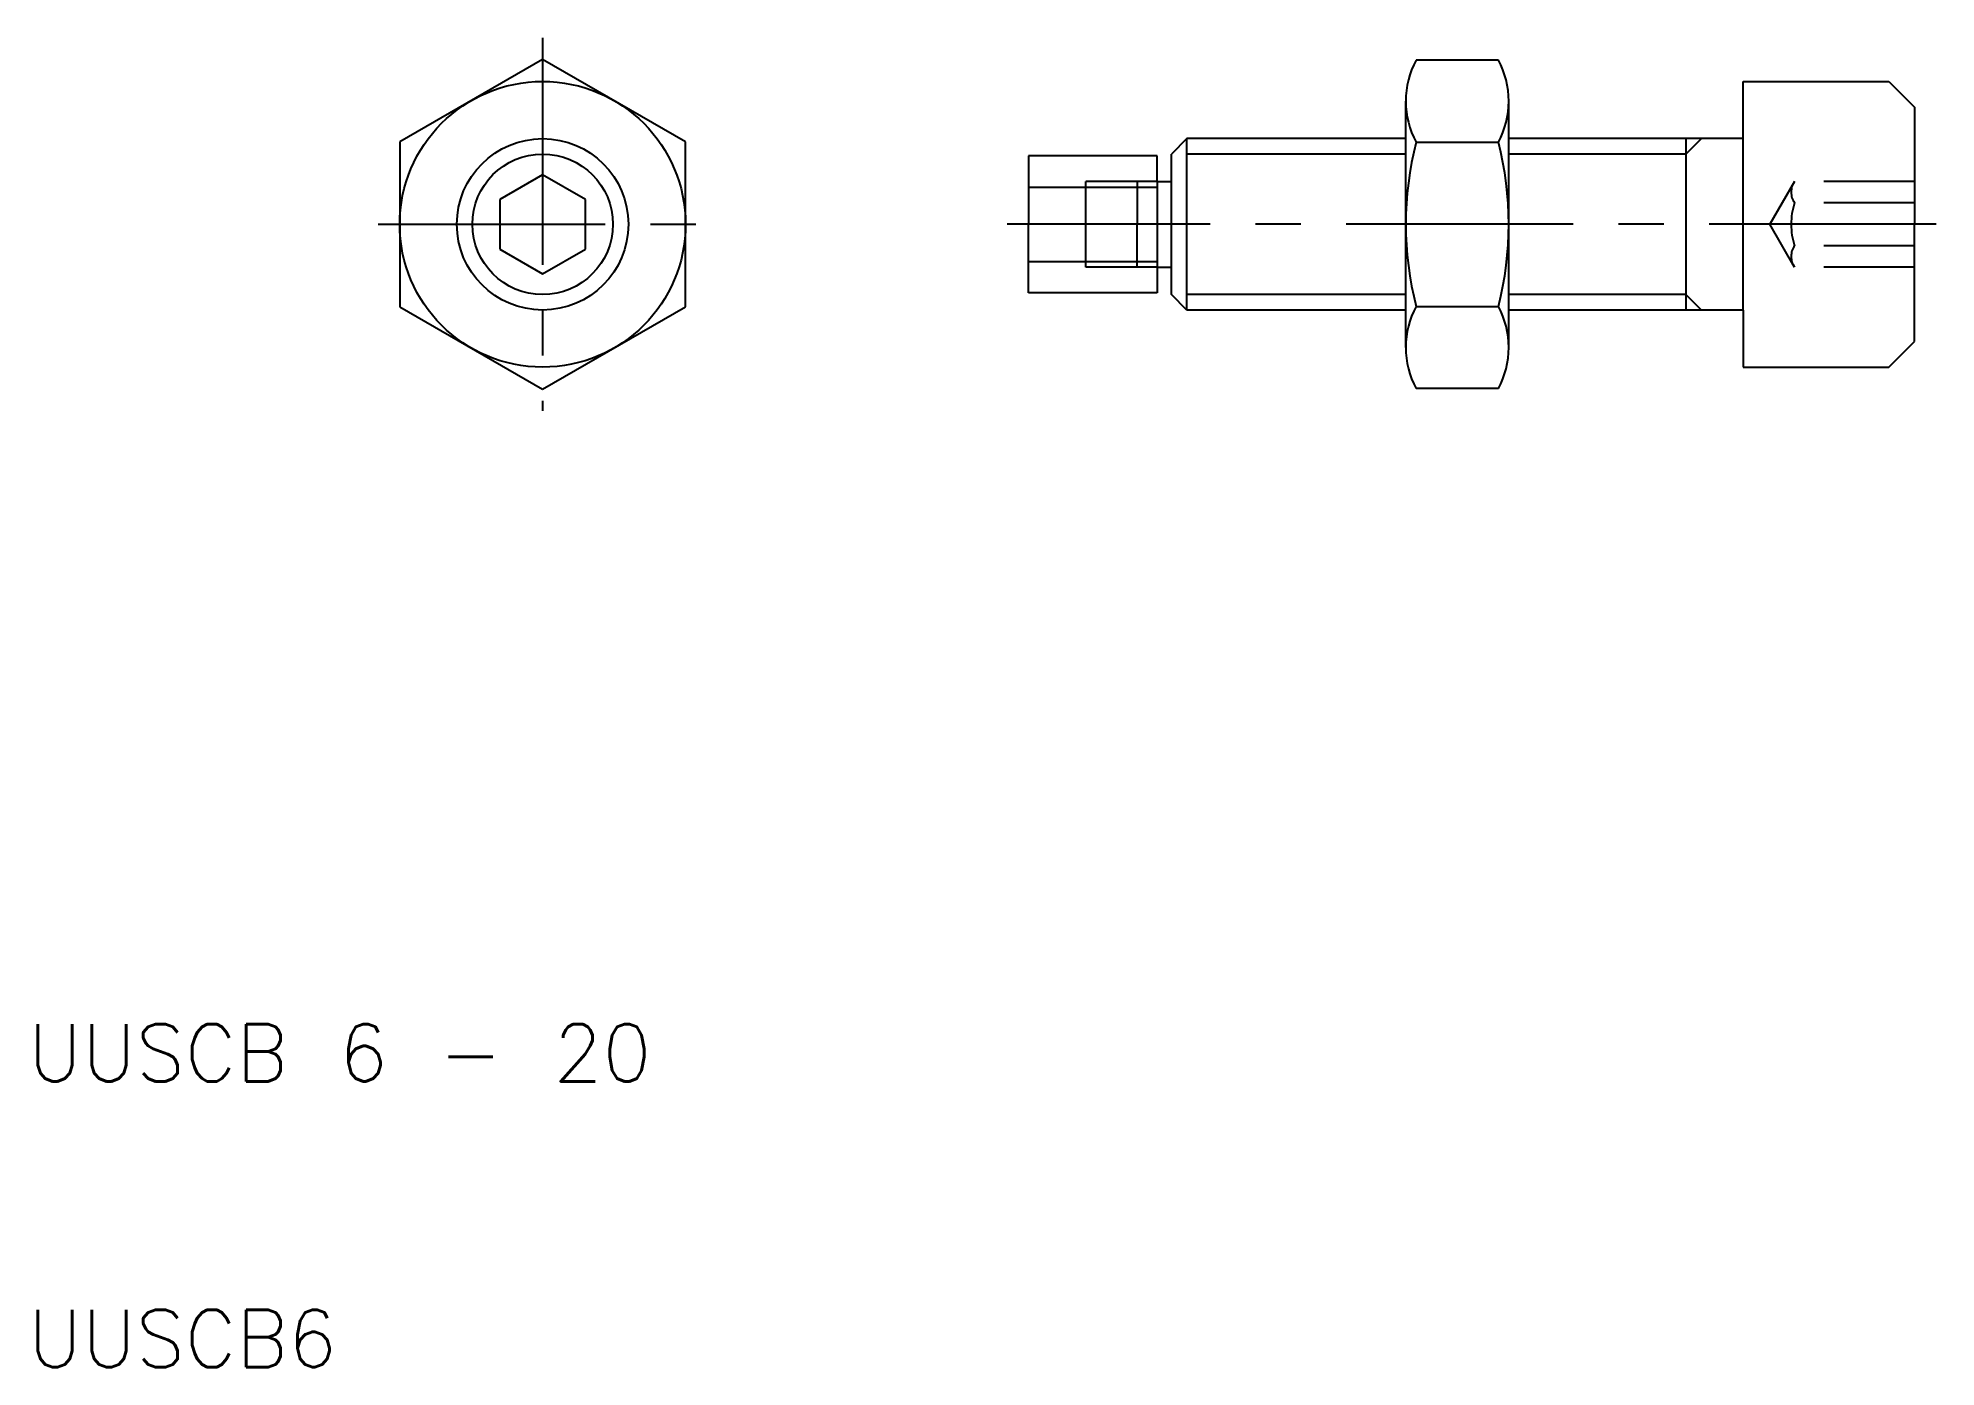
# Model space of a CAD drawing. Extents: x 10.3 to 76.8, y 10 to 56.5.
import ezdxf

# ---------------------------------------------------------------- set-up
doc = ezdxf.new("R2010")
doc.units = 0
doc.header["$LTSCALE"] = 0.25
doc.linetypes.add('CENTER', pattern=[50.8, 31.75, -6.35, 6.35, -6.35])
doc.linetypes.add('DASHED', pattern=[19.05, 12.7, -6.35])
doc.layers.get('0').update_dxf_attribs({"linetype": 'CONTINUOUS'})
doc.layers.add('CENTER', color=1, linetype='CENTER')
doc.styles.get("Standard").update_dxf_attribs({"font": 'txt.shx'})

msp = doc.modelspace()

# ---------------------------------------------------------------- linework, layer by layer
for p, q in [((28, 55.774), (23, 52.887)), ((33, 52.887), (28, 55.774)), ((61.44, 55.75), (58.56, 55.75)), ((70, 55), (75.1, 55)), ((70, 53), (70, 55)), ((75.1, 55), (76, 54.1)), ((58.2, 45.688), (58.2, 54.312)), ((61.8, 45.688), (61.8, 54.312)), ((76, 54.1), (76, 50)), ((23, 52.887), (23, 47.113)), ((33, 47.113), (33, 52.887)), ((58.2, 53), (50.541, 53)), ((58.56, 52.875), (61.44, 52.875)), ((70, 53), (61.8, 53)), ((68, 53), (68, 47)), ((70, 47), (70, 53)), ((49.5, 52.4), (45, 52.4)), ((45, 52.4), (45, 50)), ((49.5, 51.5), (49.5, 52.4)), ((45, 51.3), (49.5, 51.3)), ((49.5, 51.5), (49.5, 48.5)), ((49.5, 51.5), (50, 51.5)), ((45, 47.6), (45, 50)), ((76, 45.9), (76, 50)), ((45, 48.7), (49.5, 48.7)), ((49.5, 48.5), (49.5, 47.6)), ((49.5, 48.5), (50, 48.5)), ((49.5, 47.6), (45, 47.6)), ((23, 47.113), (28, 44.226)), ((28, 44.226), (33, 47.113)), ((58.2, 47), (50.541, 47)), ((58.56, 47.125), (61.44, 47.125)), ((70, 47), (61.8, 47)), ((70, 47), (70, 45)), ((75.1, 45), (76, 45.9)), ((70, 45), (75.1, 45)), ((61.44, 44.25), (58.56, 44.25))]:
    msp.add_line(p, q)
at = {"color": 7, "linetype": 'CONTINUOUS'}
for p, q in [((50.541, 53), (50, 52.458)), ((50.541, 47), (50.541, 53)), ((50, 47.541), (50, 52.458)), ((50.541, 47), (50, 47.541))]:
    msp.add_line(p, q, dxfattribs=at)
at = {"color": 3}
for p, q in [((68, 52.458), (68.541, 53)), ((58.2, 52.458), (50.541, 52.458)), ((68, 52.458), (61.8, 52.458)), ((58.2, 47.541), (50.541, 47.541)), ((68, 47.541), (61.8, 47.541)), ((68, 47.541), (68.541, 47))]:
    msp.add_line(p, q, dxfattribs=at)
at = {"color": 3, "linetype": 'DASHED'}
for p, q in [((47, 48.5), (47, 51.5)), ((49.5, 51.5), (47, 51.5)), ((48.8, 51.5), (48.8, 50)), ((71.8, 51.5), (70.934, 50)), ((76, 51.5), (71.8, 51.5)), ((76, 50.75), (71.8, 50.75)), ((48.8, 48.5), (48.8, 50)), ((71.8, 48.5), (70.934, 50)), ((76, 49.25), (71.8, 49.25)), ((49.5, 48.5), (47, 48.5)), ((76, 48.5), (71.8, 48.5))]:
    msp.add_line(p, q, dxfattribs=at)
msp.add_lwpolyline([(28, 51.732), (26.5, 50.866), (26.5, 49.134), (28, 48.268), (29.5, 49.134), (29.5, 50.866)], close=True, dxfattribs=at)
for radius in [5, 2.458]:
    msp.add_circle((28, 50), radius)
at = {"color": 3}
msp.add_circle((28, 50), 3, dxfattribs=at)
for centre, radius, start, end in [((61.25, 54.312), 3.05, 151.88063, 180), ((58.75, 54.312), 3.05, 0, 28.11937), ((61.25, 54.312), 3.05, 180, 208.11937), ((58.75, 54.312), 3.05, 331.88063, 0), ((69.86, 50), 11.66, 165.72544, 194.27456), ((50.14, 50), 11.66, 345.72544, 14.27456), ((61.25, 45.688), 3.05, 151.88063, 180), ((58.75, 45.688), 3.05, 0, 28.11937), ((61.25, 45.688), 3.05, 180, 208.11937), ((58.75, 45.688), 3.05, 331.88063, 0)]:
    msp.add_arc(centre, radius, start, end)
at = {"color": 3, "linetype": 'DASHED'}
for centre, radius, start, end in [((72.326, 51.125), 0.646, 144.51066, 215.48934), ((74.084, 50), 2.404, 161.81945, 198.18055), ((72.326, 48.875), 0.646, 144.51066, 215.48934)]:
    msp.add_arc(centre, radius, start, end, dxfattribs=at)
at = {"layer": 'CENTER', "color": 1, "linetype": 'CENTER'}
for p, q in [((28, 56.524), (28, 43.476)), ((22.25, 50), (33.75, 50)), ((76.75, 50), (44.25, 50))]:
    msp.add_line(p, q, dxfattribs=at)

# ---------------------------------------------------------------- texts
for s, p in [('UUSCB 6 - 20', (10, 20)), ('UUSCB6', (10, 10))]:
    msp.add_text(s, height=2).set_placement(p)

doc.saveas('drawing.dxf')
